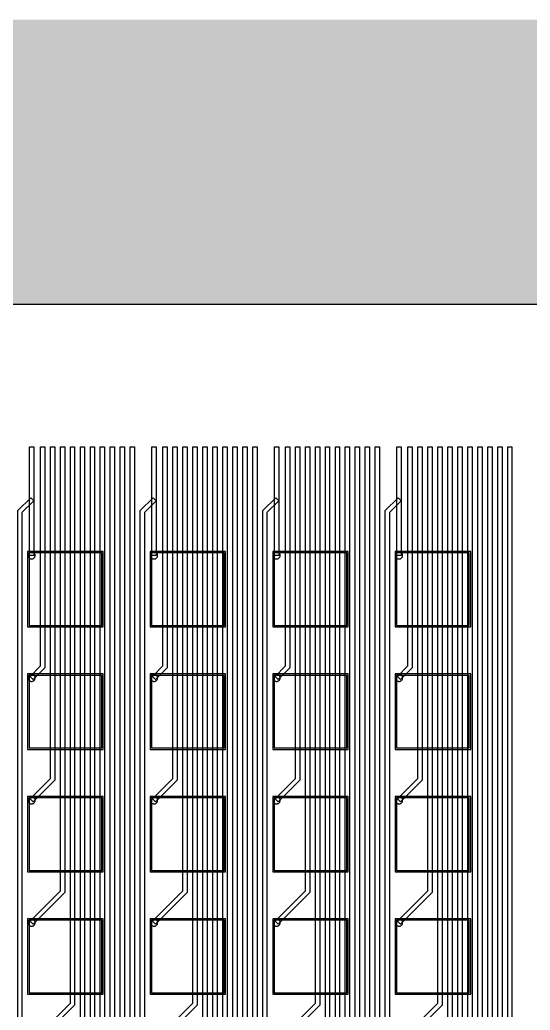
# Model space of a CAD drawing. Header units: metres. Extents: x -534 to 4285, y 130 to 1822.
# Drawn here: x 3434 to 3793, y 1127 to 1822 of the extents above; entities that cross this region are included whole.
import ezdxf

# ---------------------------------------------------------------- set-up
doc = ezdxf.new("R2010")
doc.units = ezdxf.units.M
for name, color, linetype in [('Etching', 1, 'CONTINUOUS'), ('EtchingPad', 2, 'CONTINUOUS'), ('Metal1', 4, 'CONTINUOUS'), ('Metal2', 3, 'CONTINUOUS'), ('Polyimide', 7, 'CONTINUOUS'), ('Polyimide_Negative', 5, 'CONTINUOUS')]:
    doc.layers.add(name, color=color, linetype=linetype)

msp = doc.modelspace()

# ---------------------------------------------------------------- hatches: boundary and pattern name
at = {"layer": 'Polyimide_Negative'}
h = msp.add_hatch(color=5, dxfattribs=at)
h.paths.add_polyline_path([(-534, 1822.5), (4285, 1822.5), (4285, 230), (39.64, 230), (28.21, 217.79), (13.87, 204.37), (-1.31, 191.91), (-17.27, 180.47), (-33.95, 170.1), (-51.27, 160.84), (-69.15, 152.74), (-87.53, 145.82), (-106.33, 140.12), (-125.45, 135.66), (-144.83, 132.46), (-164.37, 130.54), (-184, 129.89), (-203.63, 130.54), (-223.17, 132.46), (-242.55, 135.66), (-261.67, 140.12), (-280.47, 145.82), (-298.85, 152.74), (-316.73, 160.84), (-334.05, 170.1), (-350.73, 180.47), (-366.69, 191.91), (-381.87, 204.37), (-396.21, 217.79), (-407.64, 230), (-534, 230), (-534, 1822.5)])
h.paths.add_polyline_path([(-284, 430), (-283.79, 423.46), (-283.14, 416.95), (-282.08, 410.49), (-280.59, 404.12), (-278.69, 397.86), (-276.39, 391.73), (-273.69, 385.77), (-270.6, 380), (-267.15, 374.44), (-263.34, 369.12), (-259.18, 364.07), (-254.71, 359.29), (-249.93, 354.82), (-244.88, 350.66), (-239.56, 346.85), (-234, 343.4), (-228.23, 340.31), (-222.27, 337.61), (-216.14, 335.31), (-209.88, 333.41), (-203.51, 331.92), (-197.05, 330.86), (-190.54, 330.21), (-184, 330), (-177.46, 330.21), (-170.95, 330.86), (-164.49, 331.92), (-158.12, 333.41), (-151.86, 335.31), (-145.73, 337.61), (-139.77, 340.31), (-134, 343.4), (-128.44, 346.85), (-123.12, 350.66), (-118.07, 354.82), (-113.29, 359.29), (-108.82, 364.07), (-104.66, 369.12), (-100.85, 374.44), (-97.4, 380), (-94.31, 385.77), (-91.61, 391.73), (-89.31, 397.86), (-87.41, 404.12), (-85.92, 410.49), (-84.86, 416.95), (-84.21, 423.46), (-84, 430), (1965, 430), (3830, 430), (3830.22, 436.87), (3830.9, 443.71), (3832.02, 450.48), (3833.58, 457.18), (3835.57, 463.75), (3837.99, 470.18), (3840.83, 476.44), (3844.07, 482.5), (3847.7, 488.33), (3851.7, 493.92), (3856.06, 499.23), (3860.75, 504.25), (3865.77, 508.94), (3871.08, 513.3), (3876.67, 517.3), (3882.5, 520.93), (3888.56, 524.17), (3894.82, 527.01), (3901.25, 529.43), (3907.82, 531.42), (3914.52, 532.98), (3921.29, 534.1), (3928.13, 534.78), (3935, 535), (3941.87, 534.78), (3948.71, 534.1), (3955.48, 532.98), (3962.18, 531.42), (3968.75, 529.43), (3975.18, 527.01), (3981.44, 524.17), (3987.5, 520.93), (3993.33, 517.3), (3998.92, 513.3), (4004.23, 508.94), (4009.25, 504.25), (4013.94, 499.23), (4018.3, 493.92), (4022.3, 488.33), (4025.93, 482.5), (4029.17, 476.44), (4032.01, 470.18), (4034.43, 463.75), (4036.42, 457.18), (4037.98, 450.48), (4039.1, 443.71), (4039.78, 436.87), (4040, 430), (4085, 430), (4085, 1622.5), (-334, 1622.5), (-334, 430), (-284, 430)], flags=0)

# ---------------------------------------------------------------- linework, layer by layer
at = {"layer": 'Etching'}
for points in [[(3445.25, 1446.25), (3445.23, 1446.58), (3445.16, 1446.9), (3445.06, 1447.21), (3444.92, 1447.5), (3444.73, 1447.77), (3444.52, 1448.02), (3444.27, 1448.23), (3444, 1448.42), (3443.71, 1448.56), (3443.4, 1448.66), (3443.08, 1448.73), (3442.75, 1448.75), (3442.42, 1448.73), (3442.1, 1448.66), (3441.79, 1448.56), (3441.5, 1448.42), (3441.23, 1448.23), (3440.98, 1448.02), (3440.77, 1447.77), (3440.58, 1447.5), (3440.44, 1447.21), (3440.34, 1446.9), (3440.27, 1446.58), (3440.25, 1446.25), (3440.27, 1445.92), (3440.34, 1445.6), (3440.44, 1445.29), (3440.58, 1445), (3440.77, 1444.73), (3440.98, 1444.48), (3441.23, 1444.27), (3441.5, 1444.08), (3441.79, 1443.94), (3442.1, 1443.84), (3442.42, 1443.77), (3442.75, 1443.75), (3443.08, 1443.77), (3443.4, 1443.84), (3443.71, 1443.94), (3444, 1444.08), (3444.27, 1444.27), (3444.52, 1444.48), (3444.73, 1444.73), (3444.92, 1445), (3445.06, 1445.29), (3445.16, 1445.6), (3445.23, 1445.92), (3445.25, 1446.25)], [(3531.25, 1446.25), (3531.23, 1446.58), (3531.16, 1446.9), (3531.06, 1447.21), (3530.92, 1447.5), (3530.73, 1447.77), (3530.52, 1448.02), (3530.27, 1448.23), (3530, 1448.42), (3529.71, 1448.56), (3529.4, 1448.66), (3529.08, 1448.73), (3528.75, 1448.75), (3528.42, 1448.73), (3528.1, 1448.66), (3527.79, 1448.56), (3527.5, 1448.42), (3527.23, 1448.23), (3526.98, 1448.02), (3526.77, 1447.77), (3526.58, 1447.5), (3526.44, 1447.21), (3526.34, 1446.9), (3526.27, 1446.58), (3526.25, 1446.25), (3526.27, 1445.92), (3526.34, 1445.6), (3526.44, 1445.29), (3526.58, 1445), (3526.77, 1444.73), (3526.98, 1444.48), (3527.23, 1444.27), (3527.5, 1444.08), (3527.79, 1443.94), (3528.1, 1443.84), (3528.42, 1443.77), (3528.75, 1443.75), (3529.08, 1443.77), (3529.4, 1443.84), (3529.71, 1443.94), (3530, 1444.08), (3530.27, 1444.27), (3530.52, 1444.48), (3530.73, 1444.73), (3530.92, 1445), (3531.06, 1445.29), (3531.16, 1445.6), (3531.23, 1445.92), (3531.25, 1446.25)], [(3617.25, 1446.25), (3617.23, 1446.58), (3617.16, 1446.9), (3617.06, 1447.21), (3616.92, 1447.5), (3616.73, 1447.77), (3616.52, 1448.02), (3616.27, 1448.23), (3616, 1448.42), (3615.71, 1448.56), (3615.4, 1448.66), (3615.08, 1448.73), (3614.75, 1448.75), (3614.42, 1448.73), (3614.1, 1448.66), (3613.79, 1448.56), (3613.5, 1448.42), (3613.23, 1448.23), (3612.98, 1448.02), (3612.77, 1447.77), (3612.58, 1447.5), (3612.44, 1447.21), (3612.34, 1446.9), (3612.27, 1446.58), (3612.25, 1446.25), (3612.27, 1445.92), (3612.34, 1445.6), (3612.44, 1445.29), (3612.58, 1445), (3612.77, 1444.73), (3612.98, 1444.48), (3613.23, 1444.27), (3613.5, 1444.08), (3613.79, 1443.94), (3614.1, 1443.84), (3614.42, 1443.77), (3614.75, 1443.75), (3615.08, 1443.77), (3615.4, 1443.84), (3615.71, 1443.94), (3616, 1444.08), (3616.27, 1444.27), (3616.52, 1444.48), (3616.73, 1444.73), (3616.92, 1445), (3617.06, 1445.29), (3617.16, 1445.6), (3617.23, 1445.92), (3617.25, 1446.25)], [(3703.25, 1446.25), (3703.23, 1446.58), (3703.16, 1446.9), (3703.06, 1447.21), (3702.92, 1447.5), (3702.73, 1447.77), (3702.52, 1448.02), (3702.27, 1448.23), (3702, 1448.42), (3701.71, 1448.56), (3701.4, 1448.66), (3701.08, 1448.73), (3700.75, 1448.75), (3700.42, 1448.73), (3700.1, 1448.66), (3699.79, 1448.56), (3699.5, 1448.42), (3699.23, 1448.23), (3698.98, 1448.02), (3698.77, 1447.77), (3698.58, 1447.5), (3698.44, 1447.21), (3698.34, 1446.9), (3698.27, 1446.58), (3698.25, 1446.25), (3698.27, 1445.92), (3698.34, 1445.6), (3698.44, 1445.29), (3698.58, 1445), (3698.77, 1444.73), (3698.98, 1444.48), (3699.23, 1444.27), (3699.5, 1444.08), (3699.79, 1443.94), (3700.1, 1443.84), (3700.42, 1443.77), (3700.75, 1443.75), (3701.08, 1443.77), (3701.4, 1443.84), (3701.71, 1443.94), (3702, 1444.08), (3702.27, 1444.27), (3702.52, 1444.48), (3702.73, 1444.73), (3702.92, 1445), (3703.06, 1445.29), (3703.16, 1445.6), (3703.23, 1445.92), (3703.25, 1446.25)], [(3445.25, 1360.25), (3445.23, 1360.58), (3445.16, 1360.9), (3445.06, 1361.21), (3444.92, 1361.5), (3444.73, 1361.77), (3444.52, 1362.02), (3444.27, 1362.23), (3444, 1362.42), (3443.71, 1362.56), (3443.4, 1362.66), (3443.08, 1362.73), (3442.75, 1362.75), (3442.42, 1362.73), (3442.1, 1362.66), (3441.79, 1362.56), (3441.5, 1362.42), (3441.23, 1362.23), (3440.98, 1362.02), (3440.77, 1361.77), (3440.58, 1361.5), (3440.44, 1361.21), (3440.34, 1360.9), (3440.27, 1360.58), (3440.25, 1360.25), (3440.27, 1359.92), (3440.34, 1359.6), (3440.44, 1359.29), (3440.58, 1359), (3440.77, 1358.73), (3440.98, 1358.48), (3441.23, 1358.27), (3441.5, 1358.08), (3441.79, 1357.94), (3442.1, 1357.84), (3442.42, 1357.77), (3442.75, 1357.75), (3443.08, 1357.77), (3443.4, 1357.84), (3443.71, 1357.94), (3444, 1358.08), (3444.27, 1358.27), (3444.52, 1358.48), (3444.73, 1358.73), (3444.92, 1359), (3445.06, 1359.29), (3445.16, 1359.6), (3445.23, 1359.92), (3445.25, 1360.25)], [(3531.25, 1360.25), (3531.23, 1360.58), (3531.16, 1360.9), (3531.06, 1361.21), (3530.92, 1361.5), (3530.73, 1361.77), (3530.52, 1362.02), (3530.27, 1362.23), (3530, 1362.42), (3529.71, 1362.56), (3529.4, 1362.66), (3529.08, 1362.73), (3528.75, 1362.75), (3528.42, 1362.73), (3528.1, 1362.66), (3527.79, 1362.56), (3527.5, 1362.42), (3527.23, 1362.23), (3526.98, 1362.02), (3526.77, 1361.77), (3526.58, 1361.5), (3526.44, 1361.21), (3526.34, 1360.9), (3526.27, 1360.58), (3526.25, 1360.25), (3526.27, 1359.92), (3526.34, 1359.6), (3526.44, 1359.29), (3526.58, 1359), (3526.77, 1358.73), (3526.98, 1358.48), (3527.23, 1358.27), (3527.5, 1358.08), (3527.79, 1357.94), (3528.1, 1357.84), (3528.42, 1357.77), (3528.75, 1357.75), (3529.08, 1357.77), (3529.4, 1357.84), (3529.71, 1357.94), (3530, 1358.08), (3530.27, 1358.27), (3530.52, 1358.48), (3530.73, 1358.73), (3530.92, 1359), (3531.06, 1359.29), (3531.16, 1359.6), (3531.23, 1359.92), (3531.25, 1360.25)], [(3617.25, 1360.25), (3617.23, 1360.58), (3617.16, 1360.9), (3617.06, 1361.21), (3616.92, 1361.5), (3616.73, 1361.77), (3616.52, 1362.02), (3616.27, 1362.23), (3616, 1362.42), (3615.71, 1362.56), (3615.4, 1362.66), (3615.08, 1362.73), (3614.75, 1362.75), (3614.42, 1362.73), (3614.1, 1362.66), (3613.79, 1362.56), (3613.5, 1362.42), (3613.23, 1362.23), (3612.98, 1362.02), (3612.77, 1361.77), (3612.58, 1361.5), (3612.44, 1361.21), (3612.34, 1360.9), (3612.27, 1360.58), (3612.25, 1360.25), (3612.27, 1359.92), (3612.34, 1359.6), (3612.44, 1359.29), (3612.58, 1359), (3612.77, 1358.73), (3612.98, 1358.48), (3613.23, 1358.27), (3613.5, 1358.08), (3613.79, 1357.94), (3614.1, 1357.84), (3614.42, 1357.77), (3614.75, 1357.75), (3615.08, 1357.77), (3615.4, 1357.84), (3615.71, 1357.94), (3616, 1358.08), (3616.27, 1358.27), (3616.52, 1358.48), (3616.73, 1358.73), (3616.92, 1359), (3617.06, 1359.29), (3617.16, 1359.6), (3617.23, 1359.92), (3617.25, 1360.25)], [(3703.25, 1360.25), (3703.23, 1360.58), (3703.16, 1360.9), (3703.06, 1361.21), (3702.92, 1361.5), (3702.73, 1361.77), (3702.52, 1362.02), (3702.27, 1362.23), (3702, 1362.42), (3701.71, 1362.56), (3701.4, 1362.66), (3701.08, 1362.73), (3700.75, 1362.75), (3700.42, 1362.73), (3700.1, 1362.66), (3699.79, 1362.56), (3699.5, 1362.42), (3699.23, 1362.23), (3698.98, 1362.02), (3698.77, 1361.77), (3698.58, 1361.5), (3698.44, 1361.21), (3698.34, 1360.9), (3698.27, 1360.58), (3698.25, 1360.25), (3698.27, 1359.92), (3698.34, 1359.6), (3698.44, 1359.29), (3698.58, 1359), (3698.77, 1358.73), (3698.98, 1358.48), (3699.23, 1358.27), (3699.5, 1358.08), (3699.79, 1357.94), (3700.1, 1357.84), (3700.42, 1357.77), (3700.75, 1357.75), (3701.08, 1357.77), (3701.4, 1357.84), (3701.71, 1357.94), (3702, 1358.08), (3702.27, 1358.27), (3702.52, 1358.48), (3702.73, 1358.73), (3702.92, 1359), (3703.06, 1359.29), (3703.16, 1359.6), (3703.23, 1359.92), (3703.25, 1360.25)], [(3445.25, 1274.25), (3445.23, 1274.58), (3445.16, 1274.9), (3445.06, 1275.21), (3444.92, 1275.5), (3444.73, 1275.77), (3444.52, 1276.02), (3444.27, 1276.23), (3444, 1276.42), (3443.71, 1276.56), (3443.4, 1276.66), (3443.08, 1276.73), (3442.75, 1276.75), (3442.42, 1276.73), (3442.1, 1276.66), (3441.79, 1276.56), (3441.5, 1276.42), (3441.23, 1276.23), (3440.98, 1276.02), (3440.77, 1275.77), (3440.58, 1275.5), (3440.44, 1275.21), (3440.34, 1274.9), (3440.27, 1274.58), (3440.25, 1274.25), (3440.27, 1273.92), (3440.34, 1273.6), (3440.44, 1273.29), (3440.58, 1273), (3440.77, 1272.73), (3440.98, 1272.48), (3441.23, 1272.27), (3441.5, 1272.08), (3441.79, 1271.94), (3442.1, 1271.84), (3442.42, 1271.77), (3442.75, 1271.75), (3443.08, 1271.77), (3443.4, 1271.84), (3443.71, 1271.94), (3444, 1272.08), (3444.27, 1272.27), (3444.52, 1272.48), (3444.73, 1272.73), (3444.92, 1273), (3445.06, 1273.29), (3445.16, 1273.6), (3445.23, 1273.92), (3445.25, 1274.25)], [(3531.25, 1274.25), (3531.23, 1274.58), (3531.16, 1274.9), (3531.06, 1275.21), (3530.92, 1275.5), (3530.73, 1275.77), (3530.52, 1276.02), (3530.27, 1276.23), (3530, 1276.42), (3529.71, 1276.56), (3529.4, 1276.66), (3529.08, 1276.73), (3528.75, 1276.75), (3528.42, 1276.73), (3528.1, 1276.66), (3527.79, 1276.56), (3527.5, 1276.42), (3527.23, 1276.23), (3526.98, 1276.02), (3526.77, 1275.77), (3526.58, 1275.5), (3526.44, 1275.21), (3526.34, 1274.9), (3526.27, 1274.58), (3526.25, 1274.25), (3526.27, 1273.92), (3526.34, 1273.6), (3526.44, 1273.29), (3526.58, 1273), (3526.77, 1272.73), (3526.98, 1272.48), (3527.23, 1272.27), (3527.5, 1272.08), (3527.79, 1271.94), (3528.1, 1271.84), (3528.42, 1271.77), (3528.75, 1271.75), (3529.08, 1271.77), (3529.4, 1271.84), (3529.71, 1271.94), (3530, 1272.08), (3530.27, 1272.27), (3530.52, 1272.48), (3530.73, 1272.73), (3530.92, 1273), (3531.06, 1273.29), (3531.16, 1273.6), (3531.23, 1273.92), (3531.25, 1274.25)], [(3617.25, 1274.25), (3617.23, 1274.58), (3617.16, 1274.9), (3617.06, 1275.21), (3616.92, 1275.5), (3616.73, 1275.77), (3616.52, 1276.02), (3616.27, 1276.23), (3616, 1276.42), (3615.71, 1276.56), (3615.4, 1276.66), (3615.08, 1276.73), (3614.75, 1276.75), (3614.42, 1276.73), (3614.1, 1276.66), (3613.79, 1276.56), (3613.5, 1276.42), (3613.23, 1276.23), (3612.98, 1276.02), (3612.77, 1275.77), (3612.58, 1275.5), (3612.44, 1275.21), (3612.34, 1274.9), (3612.27, 1274.58), (3612.25, 1274.25), (3612.27, 1273.92), (3612.34, 1273.6), (3612.44, 1273.29), (3612.58, 1273), (3612.77, 1272.73), (3612.98, 1272.48), (3613.23, 1272.27), (3613.5, 1272.08), (3613.79, 1271.94), (3614.1, 1271.84), (3614.42, 1271.77), (3614.75, 1271.75), (3615.08, 1271.77), (3615.4, 1271.84), (3615.71, 1271.94), (3616, 1272.08), (3616.27, 1272.27), (3616.52, 1272.48), (3616.73, 1272.73), (3616.92, 1273), (3617.06, 1273.29), (3617.16, 1273.6), (3617.23, 1273.92), (3617.25, 1274.25)], [(3703.25, 1274.25), (3703.23, 1274.58), (3703.16, 1274.9), (3703.06, 1275.21), (3702.92, 1275.5), (3702.73, 1275.77), (3702.52, 1276.02), (3702.27, 1276.23), (3702, 1276.42), (3701.71, 1276.56), (3701.4, 1276.66), (3701.08, 1276.73), (3700.75, 1276.75), (3700.42, 1276.73), (3700.1, 1276.66), (3699.79, 1276.56), (3699.5, 1276.42), (3699.23, 1276.23), (3698.98, 1276.02), (3698.77, 1275.77), (3698.58, 1275.5), (3698.44, 1275.21), (3698.34, 1274.9), (3698.27, 1274.58), (3698.25, 1274.25), (3698.27, 1273.92), (3698.34, 1273.6), (3698.44, 1273.29), (3698.58, 1273), (3698.77, 1272.73), (3698.98, 1272.48), (3699.23, 1272.27), (3699.5, 1272.08), (3699.79, 1271.94), (3700.1, 1271.84), (3700.42, 1271.77), (3700.75, 1271.75), (3701.08, 1271.77), (3701.4, 1271.84), (3701.71, 1271.94), (3702, 1272.08), (3702.27, 1272.27), (3702.52, 1272.48), (3702.73, 1272.73), (3702.92, 1273), (3703.06, 1273.29), (3703.16, 1273.6), (3703.23, 1273.92), (3703.25, 1274.25)], [(3445.25, 1188.25), (3445.23, 1188.58), (3445.16, 1188.9), (3445.06, 1189.21), (3444.92, 1189.5), (3444.73, 1189.77), (3444.52, 1190.02), (3444.27, 1190.23), (3444, 1190.42), (3443.71, 1190.56), (3443.4, 1190.66), (3443.08, 1190.73), (3442.75, 1190.75), (3442.42, 1190.73), (3442.1, 1190.66), (3441.79, 1190.56), (3441.5, 1190.42), (3441.23, 1190.23), (3440.98, 1190.02), (3440.77, 1189.77), (3440.58, 1189.5), (3440.44, 1189.21), (3440.34, 1188.9), (3440.27, 1188.58), (3440.25, 1188.25), (3440.27, 1187.92), (3440.34, 1187.6), (3440.44, 1187.29), (3440.58, 1187), (3440.77, 1186.73), (3440.98, 1186.48), (3441.23, 1186.27), (3441.5, 1186.08), (3441.79, 1185.94), (3442.1, 1185.84), (3442.42, 1185.77), (3442.75, 1185.75), (3443.08, 1185.77), (3443.4, 1185.84), (3443.71, 1185.94), (3444, 1186.08), (3444.27, 1186.27), (3444.52, 1186.48), (3444.73, 1186.73), (3444.92, 1187), (3445.06, 1187.29), (3445.16, 1187.6), (3445.23, 1187.92), (3445.25, 1188.25)], [(3531.25, 1188.25), (3531.23, 1188.58), (3531.16, 1188.9), (3531.06, 1189.21), (3530.92, 1189.5), (3530.73, 1189.77), (3530.52, 1190.02), (3530.27, 1190.23), (3530, 1190.42), (3529.71, 1190.56), (3529.4, 1190.66), (3529.08, 1190.73), (3528.75, 1190.75), (3528.42, 1190.73), (3528.1, 1190.66), (3527.79, 1190.56), (3527.5, 1190.42), (3527.23, 1190.23), (3526.98, 1190.02), (3526.77, 1189.77), (3526.58, 1189.5), (3526.44, 1189.21), (3526.34, 1188.9), (3526.27, 1188.58), (3526.25, 1188.25), (3526.27, 1187.92), (3526.34, 1187.6), (3526.44, 1187.29), (3526.58, 1187), (3526.77, 1186.73), (3526.98, 1186.48), (3527.23, 1186.27), (3527.5, 1186.08), (3527.79, 1185.94), (3528.1, 1185.84), (3528.42, 1185.77), (3528.75, 1185.75), (3529.08, 1185.77), (3529.4, 1185.84), (3529.71, 1185.94), (3530, 1186.08), (3530.27, 1186.27), (3530.52, 1186.48), (3530.73, 1186.73), (3530.92, 1187), (3531.06, 1187.29), (3531.16, 1187.6), (3531.23, 1187.92), (3531.25, 1188.25)], [(3617.25, 1188.25), (3617.23, 1188.58), (3617.16, 1188.9), (3617.06, 1189.21), (3616.92, 1189.5), (3616.73, 1189.77), (3616.52, 1190.02), (3616.27, 1190.23), (3616, 1190.42), (3615.71, 1190.56), (3615.4, 1190.66), (3615.08, 1190.73), (3614.75, 1190.75), (3614.42, 1190.73), (3614.1, 1190.66), (3613.79, 1190.56), (3613.5, 1190.42), (3613.23, 1190.23), (3612.98, 1190.02), (3612.77, 1189.77), (3612.58, 1189.5), (3612.44, 1189.21), (3612.34, 1188.9), (3612.27, 1188.58), (3612.25, 1188.25), (3612.27, 1187.92), (3612.34, 1187.6), (3612.44, 1187.29), (3612.58, 1187), (3612.77, 1186.73), (3612.98, 1186.48), (3613.23, 1186.27), (3613.5, 1186.08), (3613.79, 1185.94), (3614.1, 1185.84), (3614.42, 1185.77), (3614.75, 1185.75), (3615.08, 1185.77), (3615.4, 1185.84), (3615.71, 1185.94), (3616, 1186.08), (3616.27, 1186.27), (3616.52, 1186.48), (3616.73, 1186.73), (3616.92, 1187), (3617.06, 1187.29), (3617.16, 1187.6), (3617.23, 1187.92), (3617.25, 1188.25)], [(3703.25, 1188.25), (3703.23, 1188.58), (3703.16, 1188.9), (3703.06, 1189.21), (3702.92, 1189.5), (3702.73, 1189.77), (3702.52, 1190.02), (3702.27, 1190.23), (3702, 1190.42), (3701.71, 1190.56), (3701.4, 1190.66), (3701.08, 1190.73), (3700.75, 1190.75), (3700.42, 1190.73), (3700.1, 1190.66), (3699.79, 1190.56), (3699.5, 1190.42), (3699.23, 1190.23), (3698.98, 1190.02), (3698.77, 1189.77), (3698.58, 1189.5), (3698.44, 1189.21), (3698.34, 1188.9), (3698.27, 1188.58), (3698.25, 1188.25), (3698.27, 1187.92), (3698.34, 1187.6), (3698.44, 1187.29), (3698.58, 1187), (3698.77, 1186.73), (3698.98, 1186.48), (3699.23, 1186.27), (3699.5, 1186.08), (3699.79, 1185.94), (3700.1, 1185.84), (3700.42, 1185.77), (3700.75, 1185.75), (3701.08, 1185.77), (3701.4, 1185.84), (3701.71, 1185.94), (3702, 1186.08), (3702.27, 1186.27), (3702.52, 1186.48), (3702.73, 1186.73), (3702.92, 1187), (3703.06, 1187.29), (3703.16, 1187.6), (3703.23, 1187.92), (3703.25, 1188.25)]]:
    msp.add_lwpolyline(points, close=True, dxfattribs=at)
at = {"layer": 'EtchingPad'}
for points in [[(3441, 1397), (3492, 1397), (3492, 1448), (3441, 1448), (3441, 1397)], [(3527, 1397), (3578, 1397), (3578, 1448), (3527, 1448), (3527, 1397)], [(3613, 1397), (3664, 1397), (3664, 1448), (3613, 1448), (3613, 1397)], [(3699, 1397), (3750, 1397), (3750, 1448), (3699, 1448), (3699, 1397)], [(3441, 1311), (3492, 1311), (3492, 1362), (3441, 1362), (3441, 1311)], [(3527, 1311), (3578, 1311), (3578, 1362), (3527, 1362), (3527, 1311)], [(3613, 1311), (3664, 1311), (3664, 1362), (3613, 1362), (3613, 1311)], [(3699, 1311), (3750, 1311), (3750, 1362), (3699, 1362), (3699, 1311)], [(3441, 1225), (3492, 1225), (3492, 1276), (3441, 1276), (3441, 1225)], [(3527, 1225), (3578, 1225), (3578, 1276), (3527, 1276), (3527, 1225)], [(3613, 1225), (3664, 1225), (3664, 1276), (3613, 1276), (3613, 1225)], [(3699, 1225), (3750, 1225), (3750, 1276), (3699, 1276), (3699, 1225)], [(3441, 1139), (3492, 1139), (3492, 1190), (3441, 1190), (3441, 1139)], [(3527, 1139), (3578, 1139), (3578, 1190), (3527, 1190), (3527, 1139)], [(3613, 1139), (3664, 1139), (3664, 1190), (3613, 1190), (3613, 1139)], [(3699, 1139), (3750, 1139), (3750, 1190), (3699, 1190), (3699, 1139)]]:
    msp.add_lwpolyline(points, close=True, dxfattribs=at)
at = {"layer": 'Metal1'}
for points in [[(3444.25, 1522.5), (3444.25, 1446.25), (3441.25, 1446.25), (3441.25, 1522.5)], [(3515, 1522.5), (3515, 656.38), (3443.81, 585.19), (3441.69, 587.31), (3512, 657.62), (3512, 1522.5)], [(3508, 1522.5), (3508, 735.38), (3443.81, 671.19), (3441.69, 673.31), (3505, 736.62), (3505, 1522.5)], [(3501, 1522.5), (3501, 814.38), (3443.81, 757.19), (3441.69, 759.31), (3498, 815.62), (3498, 1522.5)], [(3494, 1522.5), (3494, 893.38), (3443.81, 843.19), (3441.69, 845.31), (3491, 894.62), (3491, 1522.5)], [(3487, 1522.5), (3487, 972.38), (3443.81, 929.19), (3441.69, 931.31), (3484, 973.62), (3484, 1522.5)], [(3480, 1522.5), (3480, 1051.38), (3443.81, 1015.19), (3441.69, 1017.31), (3477, 1052.62), (3477, 1522.5)], [(3473, 1522.5), (3473, 1130.38), (3443.81, 1101.19), (3441.69, 1103.31), (3470, 1131.62), (3470, 1522.5)], [(3466, 1522.5), (3466, 1209.38), (3443.81, 1187.19), (3441.69, 1189.31), (3463, 1210.62), (3463, 1522.5)], [(3459, 1522.5), (3459, 1288.38), (3443.81, 1273.19), (3441.69, 1275.31), (3456, 1289.62), (3456, 1522.5)], [(3452, 1522.5), (3452, 1367.38), (3443.81, 1359.19), (3441.69, 1361.31), (3449, 1368.62), (3449, 1522.5)], [(3530.25, 1522.5), (3530.25, 1446.25), (3527.25, 1446.25), (3527.25, 1522.5)], [(3601, 1522.5), (3601, 656.38), (3529.81, 585.19), (3527.69, 587.31), (3598, 657.62), (3598, 1522.5)], [(3594, 1522.5), (3594, 735.38), (3529.81, 671.19), (3527.69, 673.31), (3591, 736.62), (3591, 1522.5)], [(3587, 1522.5), (3587, 814.38), (3529.81, 757.19), (3527.69, 759.31), (3584, 815.62), (3584, 1522.5)], [(3580, 1522.5), (3580, 893.38), (3529.81, 843.19), (3527.69, 845.31), (3577, 894.62), (3577, 1522.5)], [(3573, 1522.5), (3573, 972.38), (3529.81, 929.19), (3527.69, 931.31), (3570, 973.62), (3570, 1522.5)], [(3566, 1522.5), (3566, 1051.38), (3529.81, 1015.19), (3527.69, 1017.31), (3563, 1052.62), (3563, 1522.5)], [(3559, 1522.5), (3559, 1130.38), (3529.81, 1101.19), (3527.69, 1103.31), (3556, 1131.62), (3556, 1522.5)], [(3552, 1522.5), (3552, 1209.38), (3529.81, 1187.19), (3527.69, 1189.31), (3549, 1210.62), (3549, 1522.5)], [(3545, 1522.5), (3545, 1288.38), (3529.81, 1273.19), (3527.69, 1275.31), (3542, 1289.62), (3542, 1522.5)], [(3538, 1522.5), (3538, 1367.38), (3529.81, 1359.19), (3527.69, 1361.31), (3535, 1368.62), (3535, 1522.5)], [(3616.25, 1522.5), (3616.25, 1446.25), (3613.25, 1446.25), (3613.25, 1522.5)], [(3687, 1522.5), (3687, 656.38), (3615.81, 585.19), (3613.69, 587.31), (3684, 657.62), (3684, 1522.5)], [(3680, 1522.5), (3680, 735.38), (3615.81, 671.19), (3613.69, 673.31), (3677, 736.62), (3677, 1522.5)], [(3673, 1522.5), (3673, 814.38), (3615.81, 757.19), (3613.69, 759.31), (3670, 815.62), (3670, 1522.5)], [(3666, 1522.5), (3666, 893.38), (3615.81, 843.19), (3613.69, 845.31), (3663, 894.62), (3663, 1522.5)], [(3659, 1522.5), (3659, 972.38), (3615.81, 929.19), (3613.69, 931.31), (3656, 973.62), (3656, 1522.5)], [(3652, 1522.5), (3652, 1051.38), (3615.81, 1015.19), (3613.69, 1017.31), (3649, 1052.62), (3649, 1522.5)], [(3645, 1522.5), (3645, 1130.38), (3615.81, 1101.19), (3613.69, 1103.31), (3642, 1131.62), (3642, 1522.5)], [(3638, 1522.5), (3638, 1209.38), (3615.81, 1187.19), (3613.69, 1189.31), (3635, 1210.62), (3635, 1522.5)], [(3631, 1522.5), (3631, 1288.38), (3615.81, 1273.19), (3613.69, 1275.31), (3628, 1289.62), (3628, 1522.5)], [(3624, 1522.5), (3624, 1367.38), (3615.81, 1359.19), (3613.69, 1361.31), (3621, 1368.62), (3621, 1522.5)], [(3702.25, 1522.5), (3702.25, 1446.25), (3699.25, 1446.25), (3699.25, 1522.5)], [(3780, 1522.5), (3780, 577.38), (3701.81, 499.19), (3699.69, 501.31), (3777, 578.62), (3777, 1522.5)], [(3773, 1522.5), (3773, 656.38), (3701.81, 585.19), (3699.69, 587.31), (3770, 657.62), (3770, 1522.5)], [(3766, 1522.5), (3766, 735.38), (3701.81, 671.19), (3699.69, 673.31), (3763, 736.62), (3763, 1522.5)], [(3759, 1522.5), (3759, 814.38), (3701.81, 757.19), (3699.69, 759.31), (3756, 815.62), (3756, 1522.5)], [(3752, 1522.5), (3752, 893.38), (3701.81, 843.19), (3699.69, 845.31), (3749, 894.62), (3749, 1522.5)], [(3745, 1522.5), (3745, 972.38), (3701.81, 929.19), (3699.69, 931.31), (3742, 973.62), (3742, 1522.5)], [(3738, 1522.5), (3738, 1051.38), (3701.81, 1015.19), (3699.69, 1017.31), (3735, 1052.62), (3735, 1522.5)], [(3731, 1522.5), (3731, 1130.38), (3701.81, 1101.19), (3699.69, 1103.31), (3728, 1131.62), (3728, 1522.5)], [(3724, 1522.5), (3724, 1209.38), (3701.81, 1187.19), (3699.69, 1189.31), (3721, 1210.62), (3721, 1522.5)], [(3717, 1522.5), (3717, 1288.38), (3701.81, 1273.19), (3699.69, 1275.31), (3714, 1289.62), (3714, 1522.5)], [(3710, 1522.5), (3710, 1367.38), (3701.81, 1359.19), (3699.69, 1361.31), (3707, 1368.62), (3707, 1522.5)], [(3355.69, 501.31), (3433, 578.62), (3433, 1477.69), (3442.12, 1486.81), (3444.24, 1484.69), (3436, 1476.45), (3436, 577.38), (3357.81, 499.19)], [(3441.69, 501.31), (3519, 578.62), (3519, 1477.69), (3528.12, 1486.81), (3530.24, 1484.69), (3522, 1476.45), (3522, 577.38), (3443.81, 499.19)], [(3527.69, 501.31), (3605, 578.62), (3605, 1477.69), (3614.12, 1486.81), (3616.24, 1484.69), (3608, 1476.45), (3608, 577.38), (3529.81, 499.19)], [(3613.69, 501.31), (3691, 578.62), (3691, 1477.69), (3700.12, 1486.81), (3702.24, 1484.69), (3694, 1476.45), (3694, 577.38), (3615.81, 499.19)]]:
    msp.add_lwpolyline(points, close=True, dxfattribs=at)
at = {"layer": 'Metal2'}
for points in [[(3440, 1396), (3493, 1396), (3493, 1449), (3440, 1449), (3440, 1396)], [(3526, 1396), (3579, 1396), (3579, 1449), (3526, 1449), (3526, 1396)], [(3612, 1396), (3665, 1396), (3665, 1449), (3612, 1449), (3612, 1396)], [(3698, 1396), (3751, 1396), (3751, 1449), (3698, 1449), (3698, 1396)], [(3440, 1310), (3493, 1310), (3493, 1363), (3440, 1363), (3440, 1310)], [(3526, 1310), (3579, 1310), (3579, 1363), (3526, 1363), (3526, 1310)], [(3612, 1310), (3665, 1310), (3665, 1363), (3612, 1363), (3612, 1310)], [(3698, 1310), (3751, 1310), (3751, 1363), (3698, 1363), (3698, 1310)], [(3440, 1224), (3493, 1224), (3493, 1277), (3440, 1277), (3440, 1224)], [(3526, 1224), (3579, 1224), (3579, 1277), (3526, 1277), (3526, 1224)], [(3612, 1224), (3665, 1224), (3665, 1277), (3612, 1277), (3612, 1224)], [(3698, 1224), (3751, 1224), (3751, 1277), (3698, 1277), (3698, 1224)], [(3440, 1138), (3493, 1138), (3493, 1191), (3440, 1191), (3440, 1138)], [(3526, 1138), (3579, 1138), (3579, 1191), (3526, 1191), (3526, 1138)], [(3612, 1138), (3665, 1138), (3665, 1191), (3612, 1191), (3612, 1138)], [(3698, 1138), (3751, 1138), (3751, 1191), (3698, 1191), (3698, 1138)]]:
    msp.add_lwpolyline(points, close=True, dxfattribs=at)
at = {"layer": 'Polyimide'}
msp.add_lwpolyline([(4085, 430), (4085, 1622.5), (-334, 1622.5)], dxfattribs=at)

doc.saveas('drawing.dxf')
